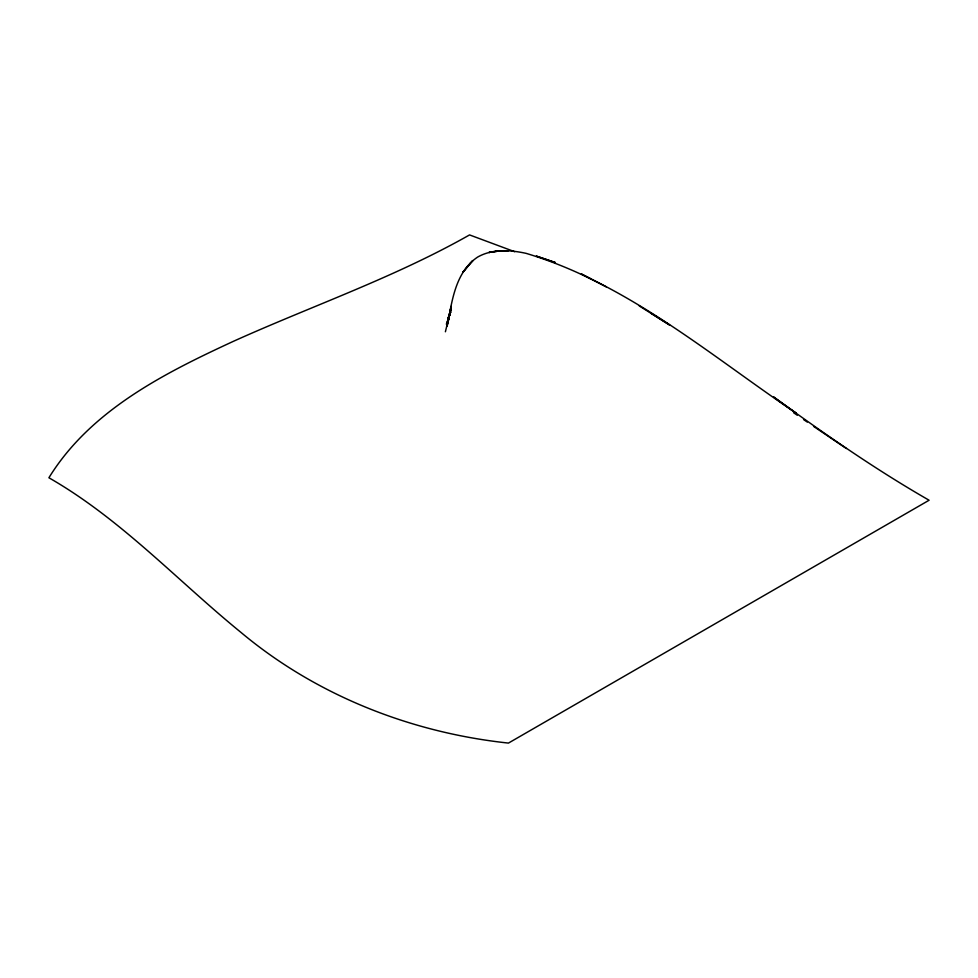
<?xml version="1.0" encoding="UTF-8"?>
<svg xmlns="http://www.w3.org/2000/svg" width="978" height="978" viewBox="0 0 978 978"><rect width="100%" height="100%" fill="white"/><g stroke="black" fill="none" stroke-linecap="round" stroke-linejoin="round"><path stroke-width="1.47" d="M451.359 309.794L448.682 318.07L450.149 311.982L447.093 326.2L451.151 306.322L448.242 321.016C452.325 298.046 456.653 271.187 477.57 257.116C492.191 248.73 510.198 249.879 526.078 253.351C627.436 283.632 709.906 355.002 796.116 413.132L773.598 396.97C823.977 433.523 875.065 469.232 929.1 500.235L508.45 743.084C410.968 732.644 316.249 695.468 240.82 632.289C177.165 580.419 120.746 518.89 48.9 477.765C90.355 410.479 163.888 373.449 233.29 341.371C312.031 305.869 394.22 277.63 469.55 234.916L514.648 251.701M445.393 331.774L450.149 311.982M450.296 312.826L446.433 324.305L450.21 313.62M450.076 313.596L447.667 318.804L450.332 313.571M450.589 312.178L448.988 314.745L450.613 312.459M503.01 250.991L508.169 250.747L495.601 251.322L501.531 251.065M591.348 279.146L581.384 273.987L606.226 286.86M639.245 305.918L669.722 325.087L651.287 313.449M846.361 448.511L813.574 426.371M793.537 412.679L797.29 415.247M803.549 419.525L807.302 422.093M470.235 263.351L462.802 272.397L472.814 260.551L470.235 263.351M493.389 251.749L488.927 252.458L500.406 250.82L493.389 251.749M547.448 259.83L536.311 256.089L555.406 262.593L547.448 259.83"/></g></svg>
